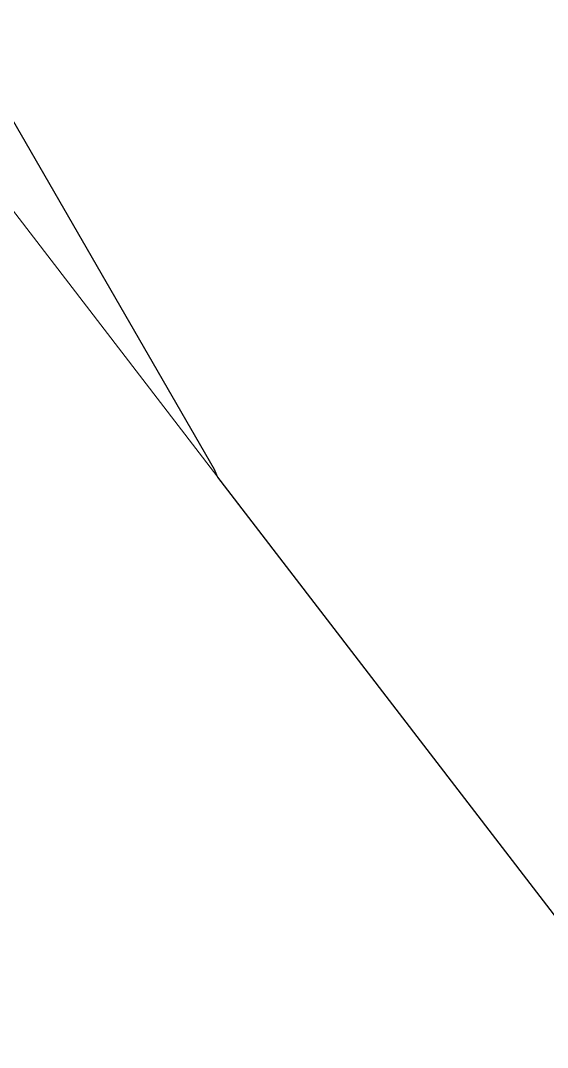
# Model space of a CAD drawing. Header units: millimetres. Extents: x -3894 to -3474, y -291 to 6.
# Drawn here: x -3717.648858 to -3717.648386, y -73.545157 to -73.544234 of the extents above; entities that cross this region are included whole.
import ezdxf

# ---------------------------------------------------------------- set-up
doc = ezdxf.new("R2010")
doc.units = ezdxf.units.MM
doc.layers.add('BLACK', color=7, linetype='Continuous')

msp = doc.modelspace()

# ---------------------------------------------------------------- linework, layer by layer
at = {"color": 7, "lineweight": 0}
msp.add_line((-3717.55242765, -73.67008539), (-3717.66060361, -73.52910734), dxfattribs=at)
msp.add_arc((-3722.35964365, -86.27709939), 33.5, 359.999999999, 179.999999999, dxfattribs=at)
at = {"layer": 'BLACK', "linetype": 'Continuous'}
for p, q in [((-3717.65175565, -73.53931839), (-3717.64868465, -73.54463739)), ((-3717.64868465, -73.54463739), (-3717.64868165, -73.54464439)), ((-3717.64868165, -73.54464439), (-3717.55242765, -73.67008539))]:
    msp.add_line(p, q, dxfattribs=at)
at = {"layer": 'BLACK'}
msp.add_arc((-3722.35964365, -86.27709939), 33.5, 0, 180, dxfattribs=at)

doc.saveas('drawing.dxf')
